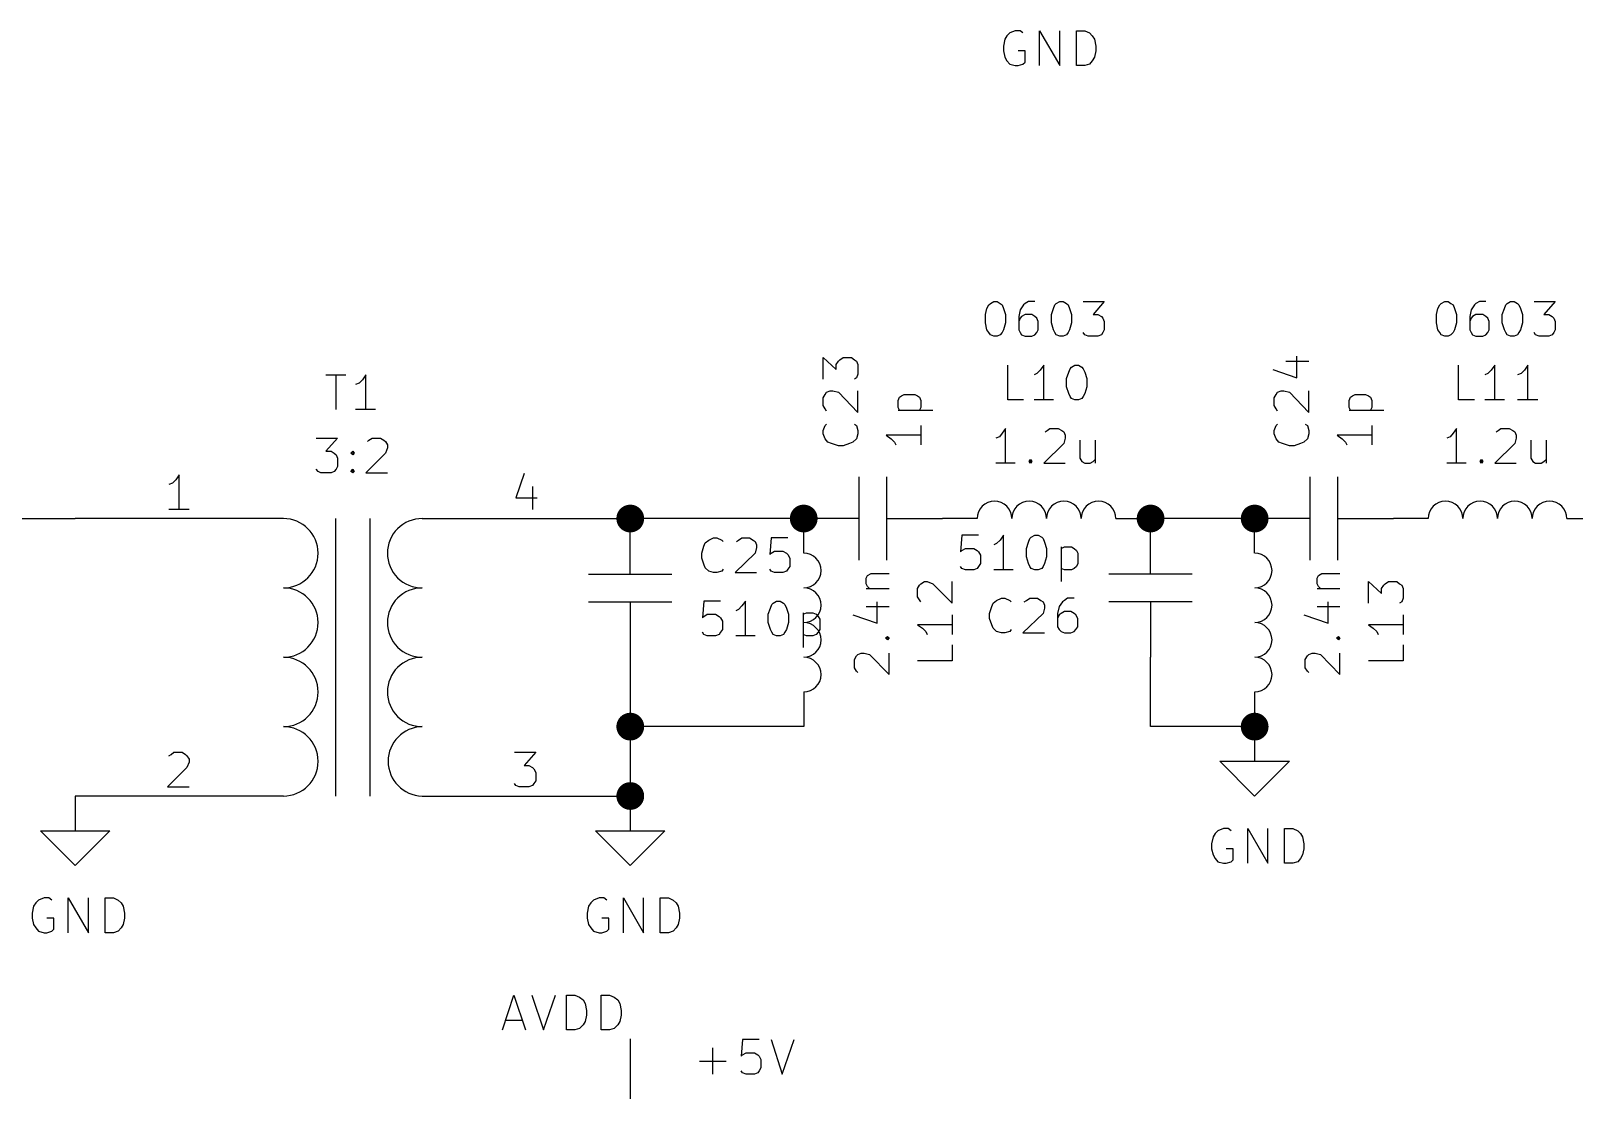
# Model space of a CAD drawing. Extents: x -2.2 to 11.3, y -7.9 to -0.4.
# Drawn here: x 2.836 to 5.06, y -3.424 to -1.897 of the extents above; entities that cross this region are included whole.
import ezdxf

# ---------------------------------------------------------------- set-up
doc = ezdxf.new("R2010")
doc.units = 0
doc.header["$MEASUREMENT"] = 0
for name, color, linetype in [('BLACK', 7, 'CONTINUOUS'), ('BLUE3', 171, 'CONTINUOUS'), ('CYAN2', 4, 'CONTINUOUS'), ('GREEN2', 3, 'CONTINUOUS'), ('RED2', 1, 'CONTINUOUS')]:
    doc.layers.add(name, color=color, linetype=linetype)

msp = doc.modelspace()

# ---------------------------------------------------------------- linework, layer by layer
at = {"layer": 'BLACK', "linetype": 'CONTINUOUS'}
for p, q in [((3.516, -3.337), (3.532, -3.287)), ((3.532, -3.287), (3.549, -3.337)), ((3.558, -3.287), (3.575, -3.337)), ((3.575, -3.337), (3.592, -3.287)), ((3.608, -3.337), (3.608, -3.287)), ((3.608, -3.287), (3.62, -3.287)), ((3.62, -3.287), (3.627, -3.29)), ((3.627, -3.29), (3.632, -3.294)), ((3.658, -3.337), (3.658, -3.287)), ((3.658, -3.287), (3.67, -3.287)), ((3.67, -3.287), (3.677, -3.29)), ((3.677, -3.29), (3.682, -3.294)), ((3.632, -3.294), (3.635, -3.299)), ((3.635, -3.299), (3.637, -3.309)), ((3.637, -3.309), (3.637, -3.316)), ((3.682, -3.294), (3.685, -3.299)), ((3.685, -3.299), (3.687, -3.309)), ((3.687, -3.309), (3.687, -3.316)), ((3.52, -3.323), (3.544, -3.323)), ((3.627, -3.335), (3.62, -3.337)), ((3.632, -3.33), (3.627, -3.335)), ((3.635, -3.325), (3.632, -3.33)), ((3.637, -3.316), (3.635, -3.325)), ((3.677, -3.335), (3.67, -3.337)), ((3.682, -3.33), (3.677, -3.335)), ((3.685, -3.325), (3.682, -3.33)), ((3.687, -3.316), (3.685, -3.325)), ((3.62, -3.337), (3.608, -3.337)), ((3.67, -3.337), (3.658, -3.337))]:
    msp.add_line(p, q, dxfattribs=at)
at = {"layer": 'BLUE3', "linetype": 'CONTINUOUS'}
for p, q in [((4.217, -2.292), (4.219, -2.29)), ((4.219, -2.29), (4.224, -2.287)), ((4.224, -2.287), (4.229, -2.287)), ((4.229, -2.287), (4.233, -2.29)), ((4.233, -2.29), (4.236, -2.292)), ((4.269, -2.29), (4.267, -2.292)), ((4.274, -2.287), (4.269, -2.29)), ((4.283, -2.287), (4.274, -2.287)), ((4.312, -2.292), (4.314, -2.29)), ((4.314, -2.29), (4.319, -2.287)), ((4.319, -2.287), (4.324, -2.287)), ((4.324, -2.287), (4.329, -2.29)), ((4.329, -2.29), (4.331, -2.292)), ((4.353, -2.287), (4.383, -2.287)), ((4.383, -2.287), (4.367, -2.306)), ((4.867, -2.292), (4.869, -2.29)), ((4.869, -2.29), (4.874, -2.287)), ((4.874, -2.287), (4.879, -2.287)), ((4.879, -2.287), (4.883, -2.29)), ((4.883, -2.29), (4.886, -2.292)), ((4.919, -2.29), (4.917, -2.292)), ((4.924, -2.287), (4.919, -2.29)), ((4.933, -2.287), (4.924, -2.287)), ((4.962, -2.292), (4.964, -2.29)), ((4.964, -2.29), (4.969, -2.287)), ((4.969, -2.287), (4.974, -2.287)), ((4.974, -2.287), (4.979, -2.29)), ((4.979, -2.29), (4.981, -2.292)), ((5.003, -2.287), (5.033, -2.287)), ((5.033, -2.287), (5.017, -2.306)), ((4.212, -2.306), (4.214, -2.297)), ((4.212, -2.318), (4.212, -2.306)), ((4.214, -2.297), (4.217, -2.292)), ((4.236, -2.292), (4.238, -2.297)), ((4.238, -2.297), (4.241, -2.306)), ((4.241, -2.306), (4.241, -2.318)), ((4.262, -2.299), (4.26, -2.309)), ((4.26, -2.309), (4.26, -2.328)), ((4.262, -2.311), (4.26, -2.316)), ((4.267, -2.292), (4.262, -2.299)), ((4.264, -2.309), (4.262, -2.311)), ((4.269, -2.306), (4.264, -2.309)), ((4.279, -2.306), (4.269, -2.306)), ((4.283, -2.309), (4.279, -2.306)), ((4.286, -2.311), (4.283, -2.309)), ((4.288, -2.316), (4.286, -2.311)), ((4.307, -2.306), (4.31, -2.297)), ((4.307, -2.318), (4.307, -2.306)), ((4.31, -2.297), (4.312, -2.292)), ((4.331, -2.292), (4.333, -2.297)), ((4.333, -2.297), (4.336, -2.306)), ((4.336, -2.306), (4.336, -2.318)), ((4.367, -2.306), (4.374, -2.306)), ((4.374, -2.306), (4.379, -2.309)), ((4.379, -2.309), (4.381, -2.311)), ((4.381, -2.311), (4.383, -2.316)), ((4.862, -2.306), (4.864, -2.297)), ((4.862, -2.318), (4.862, -2.306)), ((4.864, -2.297), (4.867, -2.292)), ((4.886, -2.292), (4.888, -2.297)), ((4.888, -2.297), (4.891, -2.306)), ((4.891, -2.306), (4.891, -2.318)), ((4.912, -2.299), (4.91, -2.309)), ((4.91, -2.309), (4.91, -2.328)), ((4.912, -2.311), (4.91, -2.316)), ((4.917, -2.292), (4.912, -2.299)), ((4.914, -2.309), (4.912, -2.311)), ((4.919, -2.306), (4.914, -2.309)), ((4.929, -2.306), (4.919, -2.306)), ((4.933, -2.309), (4.929, -2.306)), ((4.936, -2.311), (4.933, -2.309)), ((4.938, -2.316), (4.936, -2.311)), ((4.957, -2.306), (4.96, -2.297)), ((4.957, -2.318), (4.957, -2.306)), ((4.96, -2.297), (4.962, -2.292)), ((4.981, -2.292), (4.983, -2.297)), ((4.983, -2.297), (4.986, -2.306)), ((4.986, -2.306), (4.986, -2.318)), ((5.017, -2.306), (5.024, -2.306)), ((5.024, -2.306), (5.029, -2.309)), ((5.029, -2.309), (5.031, -2.311)), ((5.031, -2.311), (5.033, -2.316)), ((4.214, -2.328), (4.212, -2.318)), ((4.217, -2.332), (4.214, -2.328)), ((4.219, -2.335), (4.217, -2.332)), ((4.224, -2.337), (4.219, -2.335)), ((4.233, -2.335), (4.229, -2.337)), ((4.236, -2.332), (4.233, -2.335)), ((4.238, -2.328), (4.236, -2.332)), ((4.241, -2.318), (4.238, -2.328)), ((4.26, -2.328), (4.262, -2.332)), ((4.262, -2.332), (4.264, -2.335)), ((4.264, -2.335), (4.269, -2.337)), ((4.279, -2.337), (4.283, -2.335)), ((4.283, -2.335), (4.286, -2.332)), ((4.286, -2.332), (4.288, -2.328)), ((4.288, -2.328), (4.288, -2.316)), ((4.31, -2.328), (4.307, -2.318)), ((4.312, -2.332), (4.31, -2.328)), ((4.314, -2.335), (4.312, -2.332)), ((4.319, -2.337), (4.314, -2.335)), ((4.329, -2.335), (4.324, -2.337)), ((4.331, -2.332), (4.329, -2.335)), ((4.333, -2.328), (4.331, -2.332)), ((4.336, -2.318), (4.333, -2.328)), ((4.355, -2.335), (4.353, -2.332)), ((4.36, -2.337), (4.355, -2.335)), ((4.379, -2.335), (4.374, -2.337)), ((4.381, -2.332), (4.379, -2.335)), ((4.383, -2.328), (4.381, -2.332)), ((4.383, -2.316), (4.383, -2.328)), ((4.864, -2.328), (4.862, -2.318)), ((4.867, -2.332), (4.864, -2.328)), ((4.869, -2.335), (4.867, -2.332)), ((4.874, -2.337), (4.869, -2.335)), ((4.883, -2.335), (4.879, -2.337)), ((4.886, -2.332), (4.883, -2.335)), ((4.888, -2.328), (4.886, -2.332)), ((4.891, -2.318), (4.888, -2.328)), ((4.91, -2.328), (4.912, -2.332)), ((4.912, -2.332), (4.914, -2.335)), ((4.914, -2.335), (4.919, -2.337)), ((4.929, -2.337), (4.933, -2.335)), ((4.933, -2.335), (4.936, -2.332)), ((4.936, -2.332), (4.938, -2.328)), ((4.938, -2.328), (4.938, -2.316)), ((4.96, -2.328), (4.957, -2.318)), ((4.962, -2.332), (4.96, -2.328)), ((4.964, -2.335), (4.962, -2.332)), ((4.969, -2.337), (4.964, -2.335)), ((4.979, -2.335), (4.974, -2.337)), ((4.981, -2.332), (4.979, -2.335)), ((4.983, -2.328), (4.981, -2.332)), ((4.986, -2.318), (4.983, -2.328)), ((5.005, -2.335), (5.003, -2.332)), ((5.01, -2.337), (5.005, -2.335)), ((5.029, -2.335), (5.024, -2.337)), ((5.031, -2.332), (5.029, -2.335)), ((5.033, -2.328), (5.031, -2.332)), ((5.033, -2.316), (5.033, -2.328)), ((4.229, -2.337), (4.224, -2.337)), ((4.269, -2.337), (4.279, -2.337)), ((4.324, -2.337), (4.319, -2.337)), ((4.374, -2.337), (4.36, -2.337)), ((4.879, -2.337), (4.874, -2.337)), ((4.919, -2.337), (4.929, -2.337)), ((4.974, -2.337), (4.969, -2.337)), ((5.024, -2.337), (5.01, -2.337))]:
    msp.add_line(p, q, dxfattribs=at)
at = {"layer": 'CYAN2', "linetype": 'CONTINUOUS'}
for p, q in [((4.24, -1.909), (4.238, -1.919)), ((4.243, -1.904), (4.24, -1.909)), ((4.247, -1.9), (4.243, -1.904)), ((4.255, -1.897), (4.247, -1.9)), ((4.262, -1.897), (4.255, -1.897)), ((4.266, -1.9), (4.262, -1.897)), ((4.29, -1.947), (4.29, -1.897)), ((4.29, -1.897), (4.319, -1.947)), ((4.319, -1.947), (4.319, -1.897)), ((4.343, -1.947), (4.343, -1.897)), ((4.343, -1.897), (4.355, -1.897)), ((4.355, -1.897), (4.362, -1.9)), ((4.362, -1.9), (4.366, -1.904)), ((4.366, -1.904), (4.369, -1.909)), ((4.369, -1.909), (4.371, -1.919)), ((4.238, -1.919), (4.238, -1.926)), ((4.238, -1.926), (4.24, -1.935)), ((4.24, -1.935), (4.243, -1.94)), ((4.269, -1.926), (4.259, -1.926)), ((4.269, -1.942), (4.269, -1.926)), ((4.369, -1.935), (4.366, -1.94)), ((4.371, -1.926), (4.369, -1.935)), ((4.371, -1.919), (4.371, -1.926)), ((4.243, -1.94), (4.247, -1.945)), ((4.247, -1.945), (4.255, -1.947)), ((4.255, -1.947), (4.259, -1.947)), ((4.259, -1.947), (4.266, -1.945)), ((4.266, -1.945), (4.269, -1.942)), ((4.355, -1.947), (4.343, -1.947)), ((4.362, -1.945), (4.355, -1.947)), ((4.366, -1.94), (4.362, -1.945)), ((3.978, -2.399), (3.978, -2.368)), ((3.978, -2.368), (3.997, -2.385)), ((3.997, -2.378), (4, -2.373)), ((3.997, -2.385), (3.997, -2.378)), ((4, -2.373), (4.002, -2.371)), ((4.002, -2.371), (4.007, -2.368)), ((4.007, -2.368), (4.019, -2.368)), ((4.019, -2.368), (4.023, -2.371)), ((4.023, -2.371), (4.026, -2.373)), ((4.026, -2.373), (4.028, -2.378)), ((4.028, -2.378), (4.028, -2.392)), ((4.244, -2.429), (4.244, -2.379)), ((4.296, -2.379), (4.291, -2.386)), ((4.296, -2.429), (4.296, -2.379)), ((4.336, -2.382), (4.341, -2.379)), ((4.341, -2.379), (4.346, -2.379)), ((4.346, -2.379), (4.351, -2.382)), ((4.645, -2.373), (4.678, -2.373)), ((4.661, -2.397), (4.661, -2.366)), ((4.894, -2.429), (4.894, -2.379)), ((4.946, -2.379), (4.941, -2.386)), ((4.946, -2.429), (4.946, -2.379)), ((4.994, -2.379), (4.989, -2.386)), ((4.994, -2.429), (4.994, -2.379)), ((3.261, -2.393), (3.29, -2.393)), ((3.276, -2.443), (3.276, -2.393)), ((3.314, -2.4), (3.309, -2.405)), ((3.319, -2.393), (3.314, -2.4)), ((3.319, -2.443), (3.319, -2.393)), ((4.026, -2.397), (4.023, -2.399)), ((4.028, -2.392), (4.026, -2.397)), ((4.286, -2.391), (4.282, -2.393)), ((4.291, -2.386), (4.286, -2.391)), ((4.329, -2.398), (4.332, -2.389)), ((4.329, -2.41), (4.329, -2.398)), ((4.332, -2.389), (4.334, -2.384)), ((4.334, -2.384), (4.336, -2.382)), ((4.351, -2.382), (4.353, -2.384)), ((4.353, -2.384), (4.355, -2.389)), ((4.355, -2.389), (4.358, -2.398)), ((4.358, -2.398), (4.358, -2.41)), ((4.626, -2.385), (4.661, -2.397)), ((4.936, -2.391), (4.932, -2.393)), ((4.941, -2.386), (4.936, -2.391)), ((4.984, -2.391), (4.979, -2.393)), ((4.989, -2.386), (4.984, -2.391)), ((3.309, -2.405), (3.304, -2.407)), ((3.978, -2.426), (3.981, -2.421)), ((3.981, -2.421), (3.983, -2.418)), ((3.983, -2.418), (3.988, -2.416)), ((3.988, -2.416), (3.992, -2.416)), ((3.992, -2.416), (4, -2.418)), ((4, -2.418), (4.028, -2.447)), ((4.028, -2.447), (4.028, -2.416)), ((4.088, -2.425), (4.091, -2.423)), ((4.091, -2.423), (4.095, -2.421)), ((4.095, -2.421), (4.11, -2.421)), ((4.11, -2.421), (4.114, -2.423)), ((4.114, -2.423), (4.117, -2.425)), ((4.332, -2.42), (4.329, -2.41)), ((4.334, -2.424), (4.332, -2.42)), ((4.336, -2.427), (4.334, -2.424)), ((4.353, -2.424), (4.351, -2.427)), ((4.355, -2.42), (4.353, -2.424)), ((4.358, -2.41), (4.355, -2.42)), ((4.628, -2.426), (4.631, -2.421)), ((4.631, -2.421), (4.633, -2.418)), ((4.633, -2.418), (4.638, -2.416)), ((4.638, -2.416), (4.642, -2.416)), ((4.642, -2.416), (4.65, -2.418)), ((4.65, -2.418), (4.678, -2.447)), ((4.678, -2.447), (4.678, -2.416)), ((4.738, -2.425), (4.741, -2.423)), ((4.741, -2.423), (4.745, -2.421)), ((4.745, -2.421), (4.76, -2.421)), ((4.76, -2.421), (4.764, -2.423)), ((4.764, -2.423), (4.767, -2.425)), ((3.333, -2.443), (3.304, -2.443)), ((3.978, -2.437), (3.978, -2.426)), ((3.981, -2.442), (3.978, -2.437)), ((3.983, -2.445), (3.981, -2.442)), ((4.086, -2.43), (4.088, -2.425)), ((4.086, -2.44), (4.086, -2.43)), ((4.088, -2.444), (4.086, -2.44)), ((4.086, -2.444), (4.136, -2.444)), ((4.117, -2.425), (4.119, -2.43)), ((4.119, -2.44), (4.117, -2.444)), ((4.119, -2.43), (4.119, -2.44)), ((4.267, -2.429), (4.244, -2.429)), ((4.31, -2.429), (4.282, -2.429)), ((4.341, -2.429), (4.336, -2.427)), ((4.346, -2.429), (4.341, -2.429)), ((4.351, -2.427), (4.346, -2.429)), ((4.628, -2.437), (4.628, -2.426)), ((4.631, -2.442), (4.628, -2.437)), ((4.633, -2.445), (4.631, -2.442)), ((4.736, -2.43), (4.738, -2.425)), ((4.736, -2.44), (4.736, -2.43)), ((4.738, -2.444), (4.736, -2.44)), ((4.736, -2.444), (4.786, -2.444)), ((4.767, -2.425), (4.769, -2.43)), ((4.769, -2.44), (4.767, -2.444)), ((4.769, -2.43), (4.769, -2.44)), ((4.917, -2.429), (4.894, -2.429)), ((4.96, -2.429), (4.932, -2.429)), ((5.008, -2.429), (4.979, -2.429)), ((3.978, -2.473), (3.981, -2.466)), ((3.981, -2.466), (3.983, -2.464)), ((4.023, -2.464), (4.026, -2.466)), ((4.026, -2.466), (4.028, -2.473)), ((4.119, -2.466), (4.119, -2.494)), ((4.628, -2.473), (4.631, -2.466)), ((4.631, -2.466), (4.633, -2.464)), ((4.673, -2.464), (4.676, -2.466)), ((4.676, -2.466), (4.678, -2.473)), ((4.769, -2.466), (4.769, -2.494)), ((3.247, -2.484), (3.278, -2.484)), ((3.278, -2.484), (3.261, -2.503)), ((3.321, -2.489), (3.323, -2.487)), ((3.323, -2.487), (3.328, -2.484)), ((3.328, -2.484), (3.34, -2.484)), ((3.34, -2.484), (3.345, -2.487)), ((3.345, -2.487), (3.347, -2.489)), ((3.347, -2.489), (3.35, -2.494)), ((3.978, -2.478), (3.978, -2.473)), ((3.981, -2.485), (3.978, -2.478)), ((3.985, -2.49), (3.981, -2.485)), ((3.99, -2.492), (3.985, -2.49)), ((4.021, -2.49), (4.016, -2.492)), ((4.026, -2.485), (4.021, -2.49)), ((4.028, -2.478), (4.026, -2.485)), ((4.028, -2.473), (4.028, -2.478)), ((4.119, -2.48), (4.069, -2.48)), ((4.069, -2.48), (4.076, -2.485)), ((4.076, -2.485), (4.081, -2.49)), ((4.081, -2.49), (4.083, -2.494)), ((4.232, -2.482), (4.227, -2.484)), ((4.236, -2.477), (4.232, -2.482)), ((4.241, -2.47), (4.236, -2.477)), ((4.241, -2.52), (4.241, -2.47)), ((4.298, -2.475), (4.301, -2.473)), ((4.301, -2.473), (4.305, -2.47)), ((4.305, -2.47), (4.317, -2.47)), ((4.317, -2.47), (4.322, -2.473)), ((4.322, -2.473), (4.325, -2.475)), ((4.325, -2.475), (4.327, -2.48)), ((4.327, -2.484), (4.325, -2.492)), ((4.327, -2.48), (4.327, -2.484)), ((4.348, -2.487), (4.348, -2.513)), ((4.37, -2.487), (4.37, -2.52)), ((4.628, -2.478), (4.628, -2.473)), ((4.631, -2.485), (4.628, -2.478)), ((4.635, -2.49), (4.631, -2.485)), ((4.64, -2.492), (4.635, -2.49)), ((4.671, -2.49), (4.666, -2.492)), ((4.676, -2.485), (4.671, -2.49)), ((4.678, -2.478), (4.676, -2.485)), ((4.678, -2.473), (4.678, -2.478)), ((4.769, -2.48), (4.719, -2.48)), ((4.719, -2.48), (4.726, -2.485)), ((4.726, -2.485), (4.731, -2.49)), ((4.731, -2.49), (4.733, -2.494)), ((4.882, -2.482), (4.877, -2.484)), ((4.886, -2.477), (4.882, -2.482)), ((4.891, -2.47), (4.886, -2.477)), ((4.891, -2.52), (4.891, -2.47)), ((4.948, -2.475), (4.951, -2.473)), ((4.951, -2.473), (4.955, -2.47)), ((4.955, -2.47), (4.967, -2.47)), ((4.967, -2.47), (4.972, -2.473)), ((4.972, -2.473), (4.975, -2.475)), ((4.975, -2.475), (4.977, -2.48)), ((4.977, -2.484), (4.975, -2.492)), ((4.977, -2.48), (4.977, -2.484)), ((4.998, -2.487), (4.998, -2.513)), ((5.02, -2.487), (5.02, -2.52)), ((3.261, -2.503), (3.269, -2.503)), ((3.269, -2.503), (3.273, -2.506)), ((3.273, -2.506), (3.276, -2.508)), ((3.276, -2.508), (3.278, -2.513)), ((3.278, -2.513), (3.278, -2.525)), ((3.297, -2.506), (3.3, -2.503)), ((3.3, -2.508), (3.297, -2.506)), ((3.3, -2.503), (3.302, -2.506)), ((3.3, -2.503), (3.3, -2.508)), ((3.302, -2.506), (3.3, -2.508)), ((3.347, -2.506), (3.319, -2.534)), ((3.35, -2.498), (3.347, -2.506)), ((3.35, -2.494), (3.35, -2.498)), ((4, -2.495), (3.99, -2.492)), ((4.007, -2.495), (4, -2.495)), ((4.016, -2.492), (4.007, -2.495)), ((4.325, -2.492), (4.296, -2.52)), ((4.348, -2.513), (4.351, -2.518)), ((4.65, -2.495), (4.64, -2.492)), ((4.657, -2.495), (4.65, -2.495)), ((4.666, -2.492), (4.657, -2.495)), ((4.975, -2.492), (4.946, -2.52)), ((4.998, -2.513), (5.001, -2.518)), ((3.25, -2.532), (3.247, -2.529)), ((3.254, -2.534), (3.25, -2.532)), ((3.269, -2.534), (3.254, -2.534)), ((3.273, -2.532), (3.269, -2.534)), ((3.276, -2.529), (3.273, -2.532)), ((3.278, -2.525), (3.276, -2.529)), ((3.297, -2.532), (3.3, -2.529)), ((3.3, -2.534), (3.297, -2.532)), ((3.3, -2.529), (3.302, -2.532)), ((3.3, -2.529), (3.3, -2.534)), ((3.302, -2.532), (3.3, -2.534)), ((3.319, -2.534), (3.35, -2.534)), ((4.255, -2.52), (4.227, -2.52)), ((4.275, -2.518), (4.277, -2.515)), ((4.277, -2.52), (4.275, -2.518)), ((4.277, -2.515), (4.279, -2.518)), ((4.277, -2.515), (4.277, -2.52)), ((4.279, -2.518), (4.277, -2.52)), ((4.296, -2.52), (4.327, -2.52)), ((4.351, -2.518), (4.355, -2.52)), ((4.355, -2.52), (4.363, -2.52)), ((4.363, -2.52), (4.367, -2.518)), ((4.367, -2.518), (4.37, -2.515)), ((4.905, -2.52), (4.877, -2.52)), ((4.925, -2.518), (4.927, -2.515)), ((4.927, -2.52), (4.925, -2.518)), ((4.927, -2.515), (4.929, -2.518)), ((4.927, -2.515), (4.927, -2.52)), ((4.929, -2.518), (4.927, -2.52)), ((4.946, -2.52), (4.977, -2.52)), ((5.001, -2.518), (5.005, -2.52)), ((5.005, -2.52), (5.013, -2.52)), ((5.013, -2.52), (5.017, -2.518)), ((5.017, -2.518), (5.02, -2.515)), ((4.178, -2.624), (4.176, -2.648)), ((4.202, -2.624), (4.178, -2.624)), ((4.238, -2.624), (4.233, -2.631)), ((4.238, -2.674), (4.238, -2.624)), ((4.278, -2.627), (4.283, -2.624)), ((4.283, -2.624), (4.288, -2.624)), ((4.288, -2.624), (4.293, -2.627)), ((3.803, -2.65), (3.806, -2.64)), ((3.806, -2.64), (3.808, -2.635)), ((3.808, -2.635), (3.813, -2.631)), ((3.813, -2.631), (3.82, -2.628)), ((3.82, -2.628), (3.825, -2.628)), ((3.825, -2.628), (3.832, -2.631)), ((3.832, -2.631), (3.834, -2.633)), ((3.853, -2.633), (3.856, -2.631)), ((3.856, -2.631), (3.861, -2.628)), ((3.861, -2.628), (3.872, -2.628)), ((3.872, -2.628), (3.877, -2.631)), ((3.877, -2.631), (3.88, -2.633)), ((3.88, -2.633), (3.882, -2.638)), ((3.882, -2.642), (3.88, -2.65)), ((3.882, -2.638), (3.882, -2.642)), ((3.903, -2.628), (3.901, -2.652)), ((3.927, -2.628), (3.903, -2.628)), ((3.903, -2.65), (3.908, -2.647)), ((3.908, -2.647), (3.92, -2.647)), ((3.92, -2.647), (3.925, -2.65)), ((4.176, -2.648), (4.178, -2.646)), ((4.178, -2.646), (4.183, -2.643)), ((4.183, -2.643), (4.195, -2.643)), ((4.195, -2.643), (4.2, -2.646)), ((4.2, -2.646), (4.202, -2.648)), ((4.228, -2.636), (4.224, -2.638)), ((4.233, -2.631), (4.228, -2.636)), ((4.271, -2.643), (4.274, -2.634)), ((4.271, -2.655), (4.271, -2.643)), ((4.274, -2.634), (4.276, -2.629)), ((4.276, -2.629), (4.278, -2.627)), ((4.293, -2.627), (4.295, -2.629)), ((4.295, -2.629), (4.297, -2.634)), ((4.297, -2.634), (4.3, -2.643)), ((4.3, -2.643), (4.3, -2.655)), ((4.321, -2.641), (4.321, -2.691)), ((4.321, -2.643), (4.326, -2.641)), ((4.326, -2.641), (4.336, -2.641)), ((4.336, -2.641), (4.34, -2.643)), ((4.34, -2.643), (4.343, -2.646)), ((4.343, -2.646), (4.345, -2.65)), ((3.803, -2.657), (3.803, -2.65)), ((3.806, -2.666), (3.803, -2.657)), ((3.808, -2.671), (3.806, -2.666)), ((3.88, -2.65), (3.851, -2.678)), ((3.901, -2.652), (3.903, -2.65)), ((3.925, -2.65), (3.927, -2.652)), ((3.927, -2.652), (3.93, -2.657)), ((3.93, -2.669), (3.927, -2.673)), ((3.93, -2.657), (3.93, -2.669)), ((4.178, -2.672), (4.176, -2.669)), ((4.202, -2.669), (4.2, -2.672)), ((4.202, -2.648), (4.205, -2.653)), ((4.205, -2.665), (4.202, -2.669)), ((4.205, -2.653), (4.205, -2.665)), ((4.274, -2.665), (4.271, -2.655)), ((4.276, -2.669), (4.274, -2.665)), ((4.278, -2.672), (4.276, -2.669)), ((4.295, -2.669), (4.293, -2.672)), ((4.297, -2.665), (4.295, -2.669)), ((4.3, -2.655), (4.297, -2.665)), ((4.343, -2.669), (4.34, -2.672)), ((4.345, -2.665), (4.343, -2.669)), ((4.345, -2.65), (4.345, -2.665)), ((3.813, -2.676), (3.808, -2.671)), ((3.82, -2.678), (3.813, -2.676)), ((3.825, -2.678), (3.82, -2.678)), ((3.832, -2.676), (3.825, -2.678)), ((3.834, -2.673), (3.832, -2.676)), ((3.851, -2.678), (3.882, -2.678)), ((3.903, -2.676), (3.901, -2.673)), ((3.908, -2.678), (3.903, -2.676)), ((3.92, -2.678), (3.908, -2.678)), ((3.925, -2.676), (3.92, -2.678)), ((3.927, -2.673), (3.925, -2.676)), ((4.04, -2.686), (4.042, -2.682)), ((4.04, -2.694), (4.04, -2.686)), ((4.042, -2.682), (4.047, -2.679)), ((4.047, -2.679), (4.073, -2.679)), ((4.119, -2.694), (4.124, -2.691)), ((4.124, -2.691), (4.128, -2.691)), ((4.128, -2.691), (4.136, -2.694)), ((4.164, -2.722), (4.164, -2.691)), ((4.183, -2.674), (4.178, -2.672)), ((4.195, -2.674), (4.183, -2.674)), ((4.2, -2.672), (4.195, -2.674)), ((4.252, -2.674), (4.224, -2.674)), ((4.283, -2.674), (4.278, -2.672)), ((4.288, -2.674), (4.283, -2.674)), ((4.293, -2.672), (4.288, -2.674)), ((4.326, -2.674), (4.321, -2.672)), ((4.336, -2.674), (4.326, -2.674)), ((4.34, -2.672), (4.336, -2.674)), ((4.69, -2.686), (4.692, -2.682)), ((4.69, -2.694), (4.69, -2.686)), ((4.692, -2.682), (4.697, -2.679)), ((4.697, -2.679), (4.723, -2.679)), ((4.764, -2.722), (4.764, -2.691)), ((4.764, -2.691), (4.783, -2.708)), ((4.788, -2.694), (4.793, -2.691)), ((4.793, -2.691), (4.805, -2.691)), ((4.805, -2.691), (4.809, -2.694)), ((4.042, -2.698), (4.04, -2.694)), ((4.04, -2.701), (4.073, -2.701)), ((4.045, -2.701), (4.042, -2.698)), ((4.114, -2.701), (4.117, -2.696)), ((4.114, -2.713), (4.114, -2.701)), ((4.117, -2.717), (4.114, -2.713)), ((4.117, -2.696), (4.119, -2.694)), ((4.136, -2.694), (4.164, -2.722)), ((4.692, -2.698), (4.69, -2.694)), ((4.69, -2.701), (4.723, -2.701)), ((4.695, -2.701), (4.692, -2.698)), ((4.783, -2.701), (4.786, -2.696)), ((4.783, -2.708), (4.783, -2.701)), ((4.786, -2.696), (4.788, -2.694)), ((4.809, -2.694), (4.812, -2.696)), ((4.812, -2.696), (4.814, -2.701)), ((4.814, -2.701), (4.814, -2.715)), ((3.806, -2.719), (3.804, -2.743)), ((3.83, -2.719), (3.806, -2.719)), ((3.856, -2.731), (3.852, -2.733)), ((3.861, -2.726), (3.856, -2.731)), ((3.866, -2.719), (3.861, -2.726)), ((3.866, -2.769), (3.866, -2.719)), ((3.899, -2.738), (3.902, -2.729)), ((3.902, -2.729), (3.904, -2.724)), ((3.904, -2.724), (3.906, -2.722)), ((3.906, -2.722), (3.911, -2.719)), ((3.911, -2.719), (3.916, -2.719)), ((3.916, -2.719), (3.921, -2.722)), ((3.921, -2.722), (3.923, -2.724)), ((3.923, -2.724), (3.925, -2.729)), ((3.925, -2.729), (3.928, -2.738)), ((3.949, -2.736), (3.949, -2.786)), ((3.949, -2.738), (3.954, -2.736)), ((3.954, -2.736), (3.963, -2.736)), ((3.963, -2.736), (3.968, -2.738)), ((4.04, -2.727), (4.073, -2.727)), ((4.056, -2.751), (4.056, -2.72)), ((4.119, -2.72), (4.117, -2.717)), ((4.218, -2.737), (4.221, -2.727)), ((4.221, -2.727), (4.223, -2.722)), ((4.223, -2.722), (4.228, -2.718)), ((4.228, -2.718), (4.235, -2.715)), ((4.235, -2.715), (4.24, -2.715)), ((4.24, -2.715), (4.247, -2.718)), ((4.247, -2.718), (4.249, -2.72)), ((4.268, -2.72), (4.271, -2.718)), ((4.271, -2.718), (4.276, -2.715)), ((4.276, -2.715), (4.287, -2.715)), ((4.287, -2.715), (4.292, -2.718)), ((4.292, -2.718), (4.295, -2.72)), ((4.295, -2.72), (4.297, -2.725)), ((4.297, -2.729), (4.295, -2.737)), ((4.297, -2.725), (4.297, -2.729)), ((4.318, -2.727), (4.316, -2.737)), ((4.323, -2.72), (4.318, -2.727)), ((4.326, -2.734), (4.321, -2.737)), ((4.326, -2.718), (4.323, -2.72)), ((4.33, -2.715), (4.326, -2.718)), ((4.335, -2.734), (4.326, -2.734)), ((4.34, -2.715), (4.33, -2.715)), ((4.34, -2.737), (4.335, -2.734)), ((4.69, -2.727), (4.723, -2.727)), ((4.706, -2.751), (4.706, -2.72)), ((4.812, -2.72), (4.809, -2.722)), ((4.814, -2.715), (4.812, -2.72)), ((3.804, -2.743), (3.806, -2.741)), ((3.806, -2.741), (3.811, -2.738)), ((3.811, -2.738), (3.823, -2.738)), ((3.823, -2.738), (3.828, -2.741)), ((3.828, -2.741), (3.83, -2.743)), ((3.83, -2.743), (3.833, -2.748)), ((3.833, -2.748), (3.833, -2.76)), ((3.899, -2.75), (3.899, -2.738)), ((3.902, -2.76), (3.899, -2.75)), ((3.928, -2.75), (3.925, -2.76)), ((3.928, -2.738), (3.928, -2.75)), ((3.968, -2.738), (3.971, -2.741)), ((3.971, -2.741), (3.973, -2.745)), ((3.973, -2.745), (3.973, -2.76)), ((4.021, -2.739), (4.056, -2.751)), ((4.164, -2.753), (4.114, -2.753)), ((4.114, -2.753), (4.121, -2.758)), ((4.121, -2.758), (4.126, -2.763)), ((4.164, -2.739), (4.164, -2.767)), ((4.218, -2.744), (4.218, -2.737)), ((4.221, -2.753), (4.218, -2.744)), ((4.223, -2.758), (4.221, -2.753)), ((4.228, -2.763), (4.223, -2.758)), ((4.295, -2.737), (4.266, -2.765)), ((4.316, -2.737), (4.316, -2.756)), ((4.318, -2.739), (4.316, -2.744)), ((4.316, -2.756), (4.318, -2.76)), ((4.321, -2.737), (4.318, -2.739)), ((4.342, -2.739), (4.34, -2.737)), ((4.345, -2.744), (4.342, -2.739)), ((4.342, -2.76), (4.345, -2.756)), ((4.345, -2.756), (4.345, -2.744)), ((4.671, -2.739), (4.706, -2.751)), ((4.814, -2.753), (4.764, -2.753)), ((4.764, -2.753), (4.771, -2.758)), ((4.771, -2.758), (4.776, -2.763)), ((4.814, -2.739), (4.814, -2.767)), ((3.806, -2.767), (3.804, -2.764)), ((3.811, -2.769), (3.806, -2.767)), ((3.823, -2.769), (3.811, -2.769)), ((3.828, -2.767), (3.823, -2.769)), ((3.83, -2.764), (3.828, -2.767)), ((3.833, -2.76), (3.83, -2.764)), ((3.88, -2.769), (3.852, -2.769)), ((3.904, -2.764), (3.902, -2.76)), ((3.906, -2.767), (3.904, -2.764)), ((3.911, -2.769), (3.906, -2.767)), ((3.916, -2.769), (3.911, -2.769)), ((3.921, -2.767), (3.916, -2.769)), ((3.923, -2.764), (3.921, -2.767)), ((3.925, -2.76), (3.923, -2.764)), ((3.954, -2.769), (3.949, -2.767)), ((3.963, -2.769), (3.954, -2.769)), ((3.968, -2.767), (3.963, -2.769)), ((3.971, -2.764), (3.968, -2.767)), ((3.973, -2.76), (3.971, -2.764)), ((4.068, -2.772), (4.071, -2.77)), ((4.071, -2.775), (4.068, -2.772)), ((4.068, -2.772), (4.073, -2.772)), ((4.071, -2.77), (4.073, -2.772)), ((4.073, -2.772), (4.071, -2.775)), ((4.126, -2.763), (4.128, -2.767)), ((4.235, -2.765), (4.228, -2.763)), ((4.24, -2.765), (4.235, -2.765)), ((4.247, -2.763), (4.24, -2.765)), ((4.249, -2.76), (4.247, -2.763)), ((4.266, -2.765), (4.297, -2.765)), ((4.318, -2.76), (4.321, -2.763)), ((4.321, -2.763), (4.326, -2.765)), ((4.326, -2.765), (4.335, -2.765)), ((4.335, -2.765), (4.34, -2.763)), ((4.34, -2.763), (4.342, -2.76)), ((4.718, -2.772), (4.721, -2.77)), ((4.721, -2.775), (4.718, -2.772)), ((4.718, -2.772), (4.723, -2.772)), ((4.721, -2.77), (4.723, -2.772)), ((4.723, -2.772), (4.721, -2.775)), ((4.776, -2.763), (4.778, -2.767)), ((4.023, -2.803), (4.026, -2.798)), ((4.026, -2.798), (4.028, -2.796)), ((4.028, -2.796), (4.033, -2.794)), ((4.033, -2.794), (4.037, -2.794)), ((4.037, -2.794), (4.045, -2.796)), ((4.045, -2.796), (4.073, -2.825)), ((4.073, -2.825), (4.073, -2.794)), ((4.164, -2.782), (4.164, -2.805)), ((4.673, -2.803), (4.676, -2.798)), ((4.676, -2.798), (4.678, -2.796)), ((4.678, -2.796), (4.683, -2.794)), ((4.683, -2.794), (4.687, -2.794)), ((4.687, -2.794), (4.695, -2.796)), ((4.695, -2.796), (4.723, -2.825)), ((4.723, -2.825), (4.723, -2.794)), ((4.814, -2.782), (4.814, -2.805)), ((4.023, -2.815), (4.023, -2.803)), ((4.026, -2.82), (4.023, -2.815)), ((4.028, -2.822), (4.026, -2.82)), ((4.164, -2.805), (4.114, -2.805)), ((4.673, -2.815), (4.673, -2.803)), ((4.676, -2.82), (4.673, -2.815)), ((4.678, -2.822), (4.676, -2.82)), ((4.814, -2.805), (4.764, -2.805)), ((4.555, -3.047), (4.547, -3.05)), ((4.562, -3.047), (4.555, -3.047)), ((4.566, -3.05), (4.562, -3.047)), ((4.59, -3.097), (4.59, -3.047)), ((4.59, -3.047), (4.619, -3.097)), ((4.619, -3.097), (4.619, -3.047)), ((4.643, -3.097), (4.643, -3.047)), ((4.643, -3.047), (4.655, -3.047)), ((4.655, -3.047), (4.662, -3.05)), ((4.54, -3.059), (4.538, -3.069)), ((4.538, -3.069), (4.538, -3.076)), ((4.543, -3.054), (4.54, -3.059)), ((4.547, -3.05), (4.543, -3.054)), ((4.662, -3.05), (4.666, -3.054)), ((4.666, -3.054), (4.669, -3.059)), ((4.669, -3.059), (4.671, -3.069)), ((4.671, -3.069), (4.671, -3.076)), ((4.538, -3.076), (4.54, -3.085)), ((4.54, -3.085), (4.543, -3.09)), ((4.543, -3.09), (4.547, -3.095)), ((4.569, -3.076), (4.559, -3.076)), ((4.566, -3.095), (4.569, -3.092)), ((4.569, -3.092), (4.569, -3.076)), ((4.666, -3.09), (4.662, -3.095)), ((4.669, -3.085), (4.666, -3.09)), ((4.671, -3.076), (4.669, -3.085)), ((4.547, -3.095), (4.555, -3.097)), ((4.555, -3.097), (4.559, -3.097)), ((4.559, -3.097), (4.566, -3.095)), ((4.655, -3.097), (4.643, -3.097)), ((4.662, -3.095), (4.655, -3.097)), ((2.843, -3.154), (2.84, -3.159)), ((2.847, -3.15), (2.843, -3.154)), ((2.855, -3.147), (2.847, -3.15)), ((2.862, -3.147), (2.855, -3.147)), ((2.866, -3.15), (2.862, -3.147)), ((2.89, -3.197), (2.89, -3.147)), ((2.89, -3.147), (2.919, -3.197)), ((2.919, -3.197), (2.919, -3.147)), ((2.943, -3.197), (2.943, -3.147)), ((2.943, -3.147), (2.955, -3.147)), ((2.955, -3.147), (2.962, -3.15)), ((2.962, -3.15), (2.966, -3.154)), ((2.966, -3.154), (2.969, -3.159)), ((3.643, -3.154), (3.64, -3.159)), ((3.647, -3.15), (3.643, -3.154)), ((3.655, -3.147), (3.647, -3.15)), ((3.662, -3.147), (3.655, -3.147)), ((3.666, -3.15), (3.662, -3.147)), ((3.69, -3.197), (3.69, -3.147)), ((3.69, -3.147), (3.719, -3.197)), ((3.719, -3.197), (3.719, -3.147)), ((3.743, -3.197), (3.743, -3.147)), ((3.743, -3.147), (3.755, -3.147)), ((3.755, -3.147), (3.762, -3.15)), ((3.762, -3.15), (3.766, -3.154)), ((3.766, -3.154), (3.769, -3.159)), ((2.84, -3.159), (2.838, -3.169)), ((2.838, -3.169), (2.838, -3.176)), ((2.838, -3.176), (2.84, -3.185)), ((2.869, -3.176), (2.859, -3.176)), ((2.869, -3.192), (2.869, -3.176)), ((2.969, -3.159), (2.971, -3.169)), ((2.971, -3.176), (2.969, -3.185)), ((2.971, -3.169), (2.971, -3.176)), ((3.64, -3.159), (3.638, -3.169)), ((3.638, -3.169), (3.638, -3.176)), ((3.638, -3.176), (3.64, -3.185)), ((3.669, -3.176), (3.659, -3.176)), ((3.669, -3.192), (3.669, -3.176)), ((3.769, -3.159), (3.771, -3.169)), ((3.771, -3.176), (3.769, -3.185)), ((3.771, -3.169), (3.771, -3.176)), ((2.84, -3.185), (2.843, -3.19)), ((2.843, -3.19), (2.847, -3.195)), ((2.847, -3.195), (2.855, -3.197)), ((2.855, -3.197), (2.859, -3.197)), ((2.859, -3.197), (2.866, -3.195)), ((2.866, -3.195), (2.869, -3.192)), ((2.955, -3.197), (2.943, -3.197)), ((2.962, -3.195), (2.955, -3.197)), ((2.966, -3.19), (2.962, -3.195)), ((2.969, -3.185), (2.966, -3.19)), ((3.64, -3.185), (3.643, -3.19)), ((3.643, -3.19), (3.647, -3.195)), ((3.647, -3.195), (3.655, -3.197)), ((3.655, -3.197), (3.659, -3.197)), ((3.659, -3.197), (3.666, -3.195)), ((3.666, -3.195), (3.669, -3.192)), ((3.755, -3.197), (3.743, -3.197)), ((3.762, -3.195), (3.755, -3.197)), ((3.766, -3.19), (3.762, -3.195)), ((3.769, -3.185), (3.766, -3.19)), ((3.862, -3.351), (3.86, -3.375)), ((3.886, -3.351), (3.862, -3.351)), ((3.903, -3.351), (3.919, -3.401)), ((3.919, -3.401), (3.936, -3.351)), ((3.819, -3.401), (3.819, -3.363)), ((3.86, -3.375), (3.862, -3.373)), ((3.862, -3.373), (3.867, -3.37)), ((3.867, -3.37), (3.879, -3.37)), ((3.879, -3.37), (3.884, -3.373)), ((3.884, -3.373), (3.886, -3.375)), ((3.886, -3.375), (3.888, -3.38)), ((3.888, -3.38), (3.888, -3.392)), ((3.8, -3.382), (3.838, -3.382)), ((3.862, -3.399), (3.86, -3.396)), ((3.867, -3.401), (3.862, -3.399)), ((3.879, -3.401), (3.867, -3.401)), ((3.884, -3.399), (3.879, -3.401)), ((3.886, -3.396), (3.884, -3.399)), ((3.888, -3.392), (3.886, -3.396))]:
    msp.add_line(p, q, dxfattribs=at)
at = {"layer": 'GREEN2', "linetype": 'CONTINUOUS'}
for p, q in [((3.95, -2.6), (3.7, -2.6)), ((4.6, -2.6), (4.45, -2.6)), ((3.7, -2.8), (3.7, -2.9)), ((4.45, -2.9), (4.45, -2.8)), ((3.7, -2.9), (3.7, -3)), ((3.95, -2.9), (3.7, -2.9)), ((4.6, -2.9), (4.45, -2.9)), ((3.7, -3.35), (3.7, -3.75))]:
    msp.add_line(p, q, dxfattribs=at)
at = {"layer": 'GREEN2', "const_width": 0.02}
for points in [[(3.69, -2.6, 1), (3.71, -2.6, 1)], [(3.94, -2.6, 1), (3.96, -2.6, 1)], [(4.44, -2.6, 1), (4.46, -2.6, 1)], [(4.59, -2.6, 1), (4.61, -2.6, 1)], [(3.69, -2.9, 1), (3.71, -2.9, 1)], [(4.59, -2.9, 1), (4.61, -2.9, 1)], [(3.69, -3, 1), (3.71, -3, 1)]]:
    msp.add_lwpolyline(points, format="xyb", close=True, dxfattribs=at)
at = {"layer": 'RED2', "linetype": 'CONTINUOUS'}
for p, q in [((3.547, -2.535), (3.535, -2.57)), ((3.04, -2.549), (3.035, -2.551)), ((3.045, -2.544), (3.04, -2.549)), ((3.05, -2.537), (3.045, -2.544)), ((3.05, -2.587), (3.05, -2.537)), ((3.559, -2.554), (3.559, -2.587)), ((4.03, -2.66), (4.03, -2.54)), ((4.07, -2.66), (4.07, -2.54)), ((4.68, -2.66), (4.68, -2.54)), ((4.72, -2.66), (4.72, -2.54)), ((3.535, -2.57), (3.566, -2.57)), ((2.79, -2.6), (2.9, -2.6)), ((3.2, -2.6), (2.9, -2.6)), ((3.064, -2.587), (3.035, -2.587)), ((3.275, -2.6), (3.275, -3)), ((3.325, -3), (3.325, -2.6)), ((3.4, -2.6), (3.7, -2.6)), ((3.7, -2.68), (3.7, -2.6)), ((4.03, -2.6), (3.95, -2.6)), ((3.95, -2.65), (3.95, -2.6)), ((4.07, -2.6), (4.15, -2.6)), ((4.2, -2.6), (4.15, -2.6)), ((4.4, -2.6), (4.45, -2.6)), ((4.45, -2.68), (4.45, -2.6)), ((4.68, -2.6), (4.6, -2.6)), ((4.6, -2.65), (4.6, -2.6)), ((4.72, -2.6), (4.8, -2.6)), ((4.85, -2.6), (4.8, -2.6)), ((5.05, -2.6), (5.1, -2.6)), ((3.64, -2.68), (3.76, -2.68)), ((4.51, -2.68), (4.39, -2.68)), ((3.64, -2.72), (3.76, -2.72)), ((3.7, -2.72), (3.7, -2.8)), ((4.51, -2.72), (4.39, -2.72)), ((4.45, -2.72), (4.45, -2.8)), ((3.95, -2.85), (3.95, -2.9)), ((4.6, -2.85), (4.6, -2.9)), ((4.6, -2.9), (4.6, -2.95)), ((3.035, -2.942), (3.038, -2.94)), ((3.038, -2.94), (3.042, -2.937)), ((3.042, -2.937), (3.054, -2.937)), ((3.054, -2.937), (3.059, -2.94)), ((3.059, -2.94), (3.061, -2.942)), ((3.061, -2.942), (3.064, -2.947)), ((3.064, -2.951), (3.061, -2.959)), ((3.064, -2.947), (3.064, -2.951)), ((3.533, -2.937), (3.564, -2.937)), ((3.564, -2.937), (3.547, -2.956)), ((3.547, -2.956), (3.554, -2.956)), ((3.554, -2.956), (3.559, -2.959)), ((4.6, -3), (4.55, -2.95)), ((4.55, -2.95), (4.6, -2.95)), ((4.6, -2.95), (4.65, -2.95)), ((4.65, -2.95), (4.6, -3)), ((3.061, -2.959), (3.033, -2.987)), ((3.559, -2.959), (3.561, -2.961)), ((3.561, -2.961), (3.564, -2.966)), ((3.564, -2.978), (3.561, -2.982)), ((3.564, -2.966), (3.564, -2.978)), ((2.9, -3), (2.9, -3.05)), ((3.2, -3), (2.9, -3)), ((3.033, -2.987), (3.064, -2.987)), ((3.4, -3), (3.7, -3)), ((3.535, -2.985), (3.533, -2.982)), ((3.54, -2.987), (3.535, -2.985)), ((3.554, -2.987), (3.54, -2.987)), ((3.559, -2.985), (3.554, -2.987)), ((3.561, -2.982), (3.559, -2.985)), ((3.7, -3), (3.7, -3.05)), ((2.9, -3.1), (2.85, -3.05)), ((2.85, -3.05), (2.9, -3.05)), ((2.9, -3.05), (2.95, -3.05)), ((2.95, -3.05), (2.9, -3.1)), ((3.7, -3.1), (3.65, -3.05)), ((3.65, -3.05), (3.7, -3.05)), ((3.7, -3.05), (3.75, -3.05)), ((3.75, -3.05), (3.7, -3.1))]:
    msp.add_line(p, q, dxfattribs=at)
at = {"layer": 'RED2'}
for centre, radius, start, end in [((4.225, -2.6), 0.025, -359.9, -180.1), ((4.275, -2.6), 0.025, -359.9, -180.1), ((4.325, -2.6), 0.025, -359.9, -180.1), ((4.375, -2.6), 0.025, -359.9, -180.1), ((4.875, -2.6), 0.025, -359.9, -180.1), ((4.925, -2.6), 0.025, -359.9, -180.1), ((4.975, -2.6), 0.025, -359.9, -180.1), ((5.025, -2.6), 0.025, -359.9, -180.1), ((3.2, -2.65), 0.05, -359.9, -270.1), ((3.4, -2.65), 0.05, -270.1, -179.9), ((3.2, -2.65), 0.05, -89.9, -0.1), ((3.4, -2.65), 0.05, -180.1, -89.9), ((3.95, -2.675), 0.025, -449.9, -270.1), ((4.6, -2.675), 0.025, -449.9, -270.1), ((3.2, -2.75), 0.05, -359.9, -270.1), ((3.4, -2.75), 0.05, -270.1, -179.9), ((3.95, -2.725), 0.025, -449.9, -270.1), ((4.6, -2.725), 0.025, -449.9, -270.1), ((3.2, -2.75), 0.05, -89.9, -0.1), ((3.4, -2.75), 0.05, -180.1, -89.9), ((3.95, -2.775), 0.025, -449.9, -270.1), ((4.6, -2.775), 0.025, -449.9, -270.1), ((3.2, -2.85), 0.05, -359.9, -270.1), ((3.4, -2.85), 0.05, -270.1, -179.9), ((3.95, -2.825), 0.025, -449.9, -270.1), ((4.6, -2.825), 0.025, -449.9, -270.1), ((3.2, -2.85), 0.05, -89.9, -0.1), ((3.4, -2.85), 0.05, -180.1, -89.9), ((3.2, -2.95), 0.05, -359.9, -270.1), ((3.401, -2.95), 0.05, -269, -179.9), ((3.2, -2.95), 0.05, -89.9, -0.1), ((3.401, -2.95), 0.05, -179.9, -91.2)]:
    msp.add_arc(centre, radius, start, end, dxfattribs=at)

doc.saveas('drawing.dxf')
